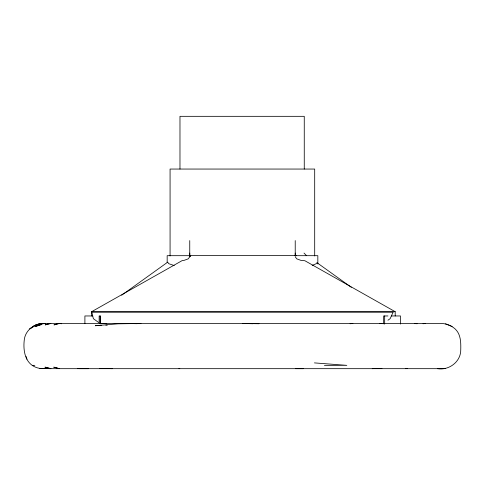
<?xml version="1.0" encoding="UTF-8"?>
<svg xmlns="http://www.w3.org/2000/svg" width="485" height="485" viewBox="0 0 485 485"><rect width="100%" height="100%" fill="white"/><g stroke="black" fill="none" stroke-linecap="round" stroke-linejoin="round"><path stroke-width="0.73" d="M296.529 255.68L295.226 255.413L295.226 240.59M91.617 315.959L91.617 311.703L182.305 260.524L184.124 260.348L188.259 258.844L189.78 256.783L189.75 253.061M178.929 368.673L179.796 368.673M42.14 323.689L43.632 323.471C34.629 323.428 25.905 329.83 24.402 338.924C22.692 351.122 25.25 365.678 39.527 368.351L49.943 368.673L437.476 368.673C448.958 370.649 460.889 361.743 460.75 349.83C460.92 342.507 460.902 334.201 455.039 328.848C451.462 325.653 446.655 323.725 441.871 323.471L42.922 323.471L39.309 323.822L35.72 324.901L29.755 328.848L34.017 326.429M121.662 295.213L167.701 262.155L168.689 263.676L174.236 265.55M387.945 320.245L390.134 318.669L393.147 312.164L91.847 312.164L93.356 318.669L99.152 322.846L99.152 315.959L100.401 315.959L100.401 323.744L106.27 323.471M189.532 256.45L191.363 255.413L295.226 255.413M32.798 326.52L36.454 324.901M312.176 265.392L316.311 263.676L316.96 262.682L351.346 287.326M41.722 324.556L35.205 326.52L42.716 323.822L45.347 323.471M384.672 315.959L384.672 323.907L384.175 323.471L382.986 323.816L383.665 323.325L383.665 315.959L387.945 315.959M405.508 368.673L407.2 368.339M37.666 324.356L40.649 323.913M423.029 323.75L425.181 323.471M350.061 323.737L352.886 323.471M376.445 368.357L372.244 368.673L381.95 368.351M101.292 325.417L95.302 325.714L118.049 323.822L140.965 323.471L135.721 323.725M105.785 325.199L107.282 325.126M437.476 368.673L445.272 368.351M79.455 368.673L88.428 368.673M295.595 368.673L303.198 368.673M189.78 255.68L167.167 255.68L167.167 262.458M91.617 311.703L395.202 311.703L395.202 315.959M92.726 315.959L84.899 315.959L84.899 323.489M391.389 315.959L400.477 315.959L400.477 324.071M32.265 365.35L34.817 365.35M324.423 365.35L346.817 365.35L314.425 362.895M99.649 368.473L112.229 368.673L106.858 368.351M258.99 323.737L242.379 323.471L252.97 323.737M39.873 368.351L50.87 368.673L45.056 367.169L50.87 368.673M379.731 323.471L381.774 323.592M417.094 323.75L414.602 323.471L416.082 323.689M132.957 323.471L134.763 323.689M59.576 323.471L61.704 323.75M77.551 368.339L79.249 368.673M301.773 368.327L302.949 368.673M445.491 323.822L452.147 326.52M295.226 255.286L296.008 255.722L295.219 255.68L317.833 255.68L317.833 263.961M395.202 311.703L304.895 260.742L300.876 260.348L296.741 258.844L295.219 256.783M304.016 253.061L306.556 255.68M190.35 256.444L189.768 255.413L189.75 255.922L189.75 240.59M26.081 356.475L26.954 359.209M384.175 323.471L384.314 323.98M314.692 255.959L314.692 169.053L170.071 169.053L170.071 255.959M304.259 169.053L304.259 116.327L179.977 116.327L179.977 169.053M295.25 253.061L295.25 255.922M100.074 315.959L100.074 323.762M57.242 323.822L53.974 324.901L59.406 323.471L57.242 323.822M48.609 323.822L45.19 324.901L50.87 323.471L48.609 323.822M59.406 368.673L53.847 367.169L59.406 368.673"/></g></svg>
